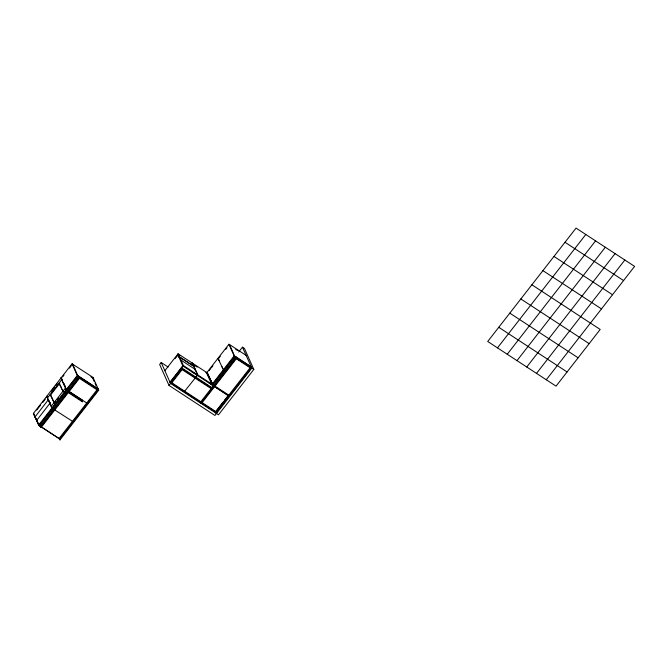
<?xml version="1.0" encoding="UTF-8"?>
<svg xmlns="http://www.w3.org/2000/svg" width="668" height="668" viewBox="0 0 668 668"><rect width="100%" height="100%" fill="white"/><g stroke="black" fill="none" stroke-linecap="round" stroke-linejoin="round"><path stroke-width="1" d="M87.04 403.205L66.232 389.678L60.997 377.988L72.044 363.818L93.019 377.412L98.722 390.154L59.97 439.895L59.419 438.667L38.627 425.107L33.4 413.417L46.651 396.416L47.161 396.75M60.913 378.105L66.658 390.129L52.48 408.323L46.735 396.299L60.913 378.105L61.431 378.439M36.74 410.069L40.514 405.226M42.752 402.42L45.274 399.18M46.793 397.159L47.704 396.391M51.436 391.206L54.642 387.081M55.928 385.436L57.206 383.791M61.848 377.829L61.456 378.339L62.249 380.109L61.665 379.783L47.486 397.986M62.742 376.752L63.969 375.174M69.489 368.093L71.334 365.73M72.186 364.561L72.587 364.052L77.789 375.842L66.6 389.845M50.401 395.247L59.786 383.198M34.986 416.966L48.213 399.907M36.573 420.514L49.799 403.455L50.342 403.848L49.14 401.167M51.211 406.303L65.389 388.108L65.907 388.442M54.743 402.754L55.995 401.142M57.273 399.522L58.508 397.936M38.627 425.107L51.879 408.098L46.651 396.416M51.962 407.989L66.14 389.786M66.232 389.678L77.271 375.508L72.044 363.818M39.612 424.489L40.89 422.861M53.582 406.57L54.818 404.975M52.396 408.44L39.145 425.449L33.4 413.417M59.527 438.918L39.095 425.558L77.839 375.817M51.444 412.707L52.714 411.079M53.983 409.451L55.252 407.814M65.414 394.771L66.691 393.135M67.961 391.506L69.23 389.878M77.488 379.274L78.757 377.645M78.999 377.336L79.392 376.827L79.826 377.804L41.082 427.553L40.564 427.211L40.122 426.234L78.874 376.485L79.317 377.47L98.722 390.154M40.564 427.211L79.317 377.47M94.205 381.47L92.627 377.929L93.019 377.412M82.314 401.76L82.273 400.266L82.314 401.76L68.303 392.6M97.127 389.653L59.009 438.584L59.97 439.895M97.77 389.436L98.171 388.926L77.73 375.558M60.805 437.29L63.986 433.206M65.247 431.578L66.524 429.933M74.131 420.18L77.956 415.271M84.051 407.438L85.295 405.852M88.752 401.41L90.021 399.773M90.865 398.696L92.1 397.109M59.452 439.561L98.204 389.811L97.762 388.834M168.119 367.033L161.188 362.499L159.644 364.486L169.012 385.428L214.946 415.454L251.819 368.118L242.442 347.168L238.66 352.028M164.862 370.707L177.671 354.265L179.851 355.693M177.746 354.349L178.139 353.84L192.376 363.141L197.611 374.831L197.21 375.341M174.983 358.716L178.298 354.858M179.141 357.48L179.517 356.912L193.753 366.214M180.519 360.545L180.911 360.035L195.181 369.404L194.78 369.913L195.156 369.346M180.544 360.603L180.936 360.094M170.006 382.213L182.815 365.78L183.333 366.114M170.123 382.472L183.366 365.53L178.139 353.84M169.012 385.428L181.997 368.761L181.562 367.784L211.873 387.599L212.307 388.576L181.997 368.761M171.476 383.273L182.113 369.613M191.983 363.659L192.376 363.141M192.1 363.734L192.493 363.217L206.187 372.168L211.556 383.883L229.299 395.481L228.899 395.99L182.923 366.031L177.671 354.265M192.493 363.217L197.72 374.907L184.36 391.598M205.919 372.677L206.32 372.168M229.074 345.005L229.466 344.496L234.677 356.286L212.683 384.517L206.938 372.485L228.924 344.254L229.441 344.596M209.042 370.723L210.913 368.31M211.714 367.358L212.925 365.797M218.444 358.708L220.306 356.261M225.776 349.297L227.003 347.727M211.021 384.367L211.414 383.858L197.72 374.907M211.163 384.401L211.556 383.883M212.165 384.175L234.159 355.944L228.924 344.254M212.933 383.841L212.649 384.601L234.727 356.253L251.377 367.141M234.218 356.512L234.618 356.002L251.268 366.882M200.433 402.286L235.762 356.929L236.196 357.906L253.823 369.429L218.494 414.778L170.557 383.449L161.188 362.499M202.847 400.19L204.107 398.571M212.307 388.041L213.568 386.421M221.768 375.892L224.924 371.842M233.124 361.321L234.384 359.701M235.879 357.781L236.28 357.271L236.714 358.248L201.385 403.597M200.868 403.263L236.196 357.906M216.065 411.079L223.104 402.036M224.39 400.391L228.231 395.464M215.53 412.156L250.233 367.609M221.1 406.01L222.361 404.39M223.095 403.447L226.936 398.512M232.456 391.431L234.343 389.001M244.438 376.042L245.699 374.431M246.96 372.811L248.22 371.191M215.973 413.133L251.302 367.776L250.859 366.799M497.476 347.861L585.803 234.485M507.237 354.24L595.564 240.864M516.999 360.628L605.317 247.244M526.76 367.008L615.078 253.623M536.521 373.387L624.839 260.002M546.282 379.766L634.6 266.382L576.041 228.105L487.715 341.482L556.035 386.146L600.198 329.449L531.878 284.793M565.003 242.275L623.561 280.552M553.964 256.445L612.523 294.73M542.917 270.624L601.476 308.9M520.84 298.963L589.159 343.628M509.801 313.142L578.121 357.797M498.762 327.312L567.082 371.967M242.442 347.168L244.455 348.479L253.823 369.429M229.466 344.496L246.116 355.376M235.729 349.356L237.399 350.45M234.159 355.944L234.677 356.286M237.599 358.9L239.311 360.019M241.031 361.146L244.463 363.384M247.035 365.07L249.607 366.749M236.322 358.758L250.901 368.285M223.68 370.398L217.935 358.374M206.938 372.485L212.282 383.616M194.664 365.413L197.235 367.083M179.542 356.962L193.778 366.273M179.116 357.422L180.794 358.516M183.366 365.53L197.611 374.831M192.1 371.851L193.787 372.953M209.117 382.964L228.899 395.99M171.384 382.522L200.834 401.769L201.268 402.754L170.958 382.931L170.515 381.954M202.204 402.67L215.931 411.647L216.365 412.624L201.786 403.088M172.653 384.125L175.317 385.862M190.038 395.489L192.643 397.184M208.366 407.472L210.078 408.582M214.344 411.371L216.048 412.49M90.898 376.802L92.627 377.929M77.271 375.508L98.279 389.177M79.434 378.313L97.804 390.321M60.997 377.988L62.324 380.125M68.303 390.964L81.93 399.865M68.704 392.091L82.707 401.251M46.735 396.299L47.253 396.633M51.879 408.098L72.779 421.516M34.961 416.916L35.504 417.308M36.548 420.456L37.091 420.848M218.803 359.668L219.613 361.463M222.068 366.799L222.828 368.661M207.389 372.844L212.14 383.465M211.472 388.108L211.915 389.085L181.596 369.27L181.162 368.293M94.998 383.24L96.184 385.895M63.928 383.724L65.138 386.421M63.827 383.649L65.08 386.597M61.172 387.24L59.001 383.198L63.243 391.857L62.007 389.085M49.173 401.076L50.484 403.873M40.639 426.576L41.082 427.553M33.834 413.801L39.095 425.558M50.668 394.905L50.15 394.571L54.392 403.23L50.668 394.905"/></g></svg>
